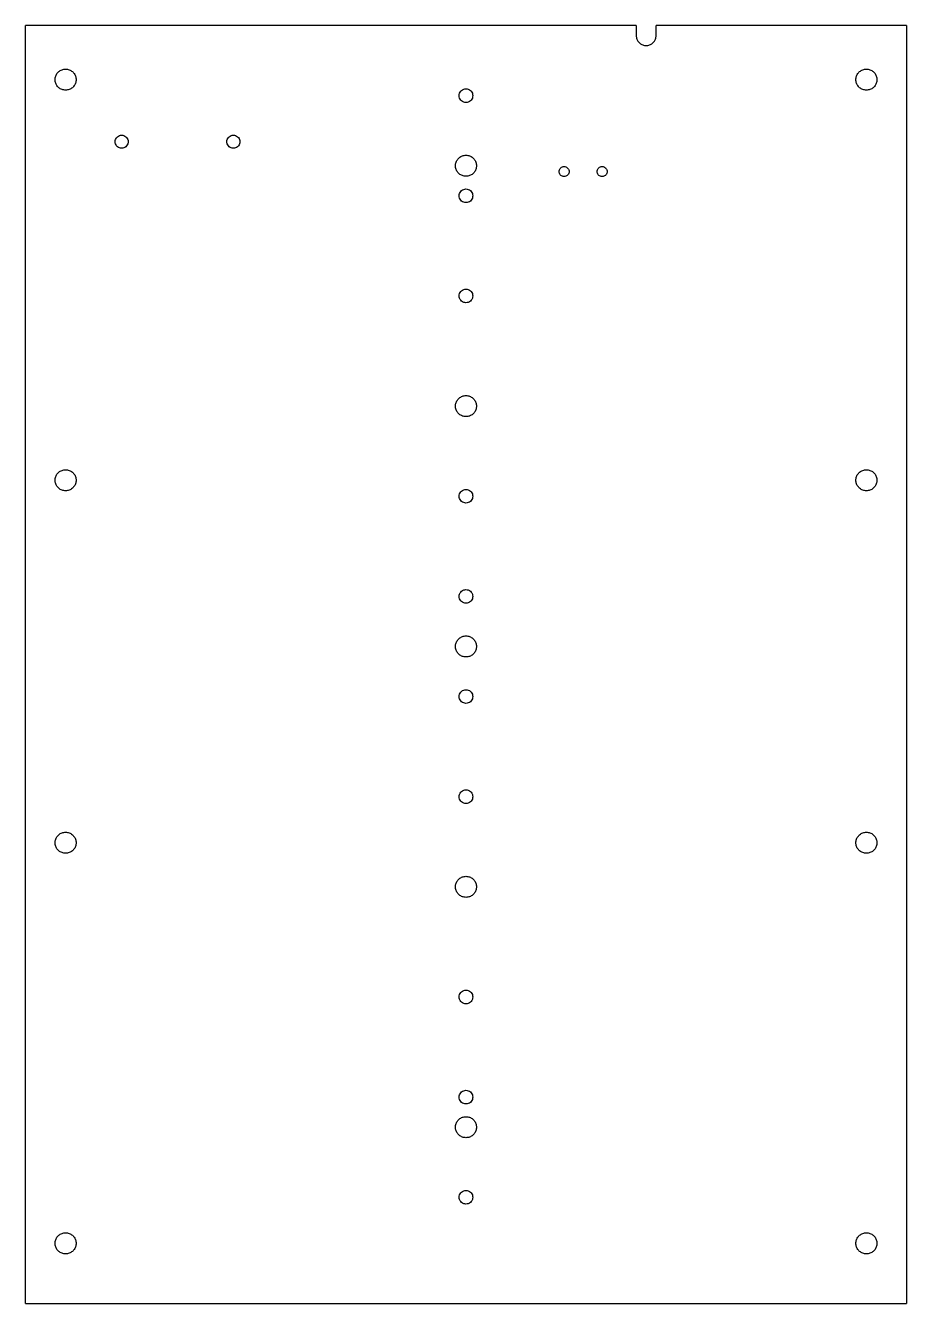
# Model space of a CAD drawing. Extents: x -110 to 110, y -154 to 165.
import ezdxf

# ---------------------------------------------------------------- set-up
doc = ezdxf.new("R2010")
doc.units = 0
doc.layers.get('0').update_dxf_attribs({"linetype": 'CONTINUOUS'})

msp = doc.modelspace()

# ---------------------------------------------------------------- linework, layer by layer
at = {"color": 7}
for p, q in [((42.5, 165), (-110, 165)), ((-110, -154), (-110, 165)), ((42.5, 165), (42.5, 162.5)), ((110, 165), (47.5, 165)), ((47.5, 162.5), (47.5, 165)), ((110, 165), (110, -154)), ((-97.375, 151.5), (-97.375, 151.5)), ((102.625, 151.5), (102.625, 151.5)), ((1.7, 147.5), (1.7, 147.5)), ((-84.375, 136), (-84.375, 136)), ((-56.475, 136), (-56.475, 136)), ((2.625, 130), (2.625, 130)), ((25.75, 128.55), (25.75, 128.55)), ((35.25, 128.55), (35.25, 128.55)), ((1.7, 122.5), (1.7, 122.5)), ((1.7, 97.5), (1.7, 97.5)), ((2.625, 70), (2.625, 70)), ((-97.375, 51.5), (-97.375, 51.5)), ((102.625, 51.5), (102.625, 51.5)), ((1.7, 47.5), (1.7, 47.5)), ((1.7, 22.5), (1.7, 22.5)), ((2.625, 10), (2.625, 10)), ((1.7, -2.5), (1.7, -2.5)), ((1.7, -27.5), (1.7, -27.5)), ((-97.375, -39), (-97.375, -39)), ((102.625, -39), (102.625, -39)), ((2.625, -50), (2.625, -50)), ((1.7, -77.5), (1.7, -77.5)), ((1.7, -102.5), (1.7, -102.5)), ((2.625, -110), (2.625, -110)), ((1.7, -127.5), (1.7, -127.5)), ((-97.375, -139), (-97.375, -139)), ((102.625, -139), (102.625, -139)), ((-110, -154), (110, -154))]:
    msp.add_line(p, q, dxfattribs=at)
for points, knots in [([(42.5, 162.5), (42.529869, 162.207713), (42.589181, 161.627323), (43.049354, 160.860329), (43.723092, 160.290089), (44.557509, 159.987652), (45.442491, 159.987652), (46.276908, 160.290089), (46.950646, 160.860329), (47.410819, 161.627323), (47.470131, 162.207713), (47.5, 162.5)], [0, 0, 0, 0, 0.87241, 1.732335, 2.604745, 3.477156, 4.33708, 5.209491, 6.081901, 6.941826, 7.814236, 7.814236, 7.814236, 7.814236]), ([(-97.375, 151.5), (-97.406364, 151.806901), (-97.468641, 152.416311), (-97.951816, 153.221655), (-98.659266, 153.820407), (-99.53531, 154.137965), (-100.464891, 154.137965), (-101.339708, 153.820407), (-102.052057, 153.221655), (-102.517029, 152.416311), (-102.679375, 151.5), (-102.517029, 150.58369), (-102.052057, 149.778345), (-101.339708, 149.179593), (-100.464891, 148.862035), (-99.53531, 148.862035), (-98.659266, 149.179593), (-97.951816, 149.778345), (-97.468641, 150.58369), (-97.406364, 151.193099), (-97.375, 151.5)], [0, 0, 0, 0, 0.916031, 1.818952, 2.734983, 3.651013, 4.553934, 5.469965, 6.385996, 7.288917, 8.204948, 9.120978, 10.023899, 10.93993, 11.855961, 12.758882, 13.674913, 14.590943, 15.493864, 16.409895, 16.409895, 16.409895, 16.409895]), ([(102.625, 151.5), (102.593637, 151.806901), (102.531359, 152.416311), (102.048184, 153.221655), (101.340734, 153.820407), (100.46469, 154.137965), (99.535109, 154.137965), (98.660292, 153.820407), (97.947943, 153.221655), (97.482971, 152.416311), (97.320626, 151.5), (97.482971, 150.58369), (97.947943, 149.778345), (98.660292, 149.179593), (99.535109, 148.862035), (100.46469, 148.862035), (101.340734, 149.179593), (102.048184, 149.778345), (102.531359, 150.58369), (102.593637, 151.193099), (102.625, 151.5)], [0, 0, 0, 0, 0.916031, 1.818952, 2.734983, 3.651013, 4.553934, 5.469965, 6.385996, 7.288917, 8.204948, 9.120978, 10.023899, 10.93993, 11.855961, 12.758882, 13.674913, 14.590943, 15.493864, 16.409895, 16.409895, 16.409895, 16.409895]), ([(1.7, 147.5), (1.679688, 147.698755), (1.639356, 148.09342), (1.326443, 148.614977), (0.868285, 149.00274), (0.300942, 149.208397), (-0.301072, 149.208397), (-0.86762, 149.00274), (-1.328951, 148.614977), (-1.630076, 148.09342), (-1.735214, 147.5), (-1.630076, 146.90658), (-1.328951, 146.385024), (-0.86762, 145.99726), (-0.301072, 145.791604), (0.300942, 145.791604), (0.868285, 145.99726), (1.326443, 146.385024), (1.639356, 146.90658), (1.679688, 147.301245), (1.7, 147.5)], [0, 0, 0, 0, 0.593239, 1.177988, 1.771227, 2.364466, 2.949215, 3.542454, 4.135693, 4.720441, 5.31368, 5.906919, 6.491668, 7.084907, 7.678146, 8.262895, 8.856134, 9.449373, 10.034122, 10.627361, 10.627361, 10.627361, 10.627361]), ([(-84.375, 136), (-84.394415, 136.189986), (-84.432968, 136.56724), (-84.732077, 137.065786), (-85.170022, 137.436443), (-85.712335, 137.633026), (-86.28779, 137.633026), (-86.829343, 137.436443), (-87.270321, 137.065786), (-87.558161, 136.56724), (-87.65866, 136), (-87.558161, 135.43276), (-87.270321, 134.934214), (-86.829343, 134.563558), (-86.28779, 134.366974), (-85.712335, 134.366974), (-85.170022, 134.563558), (-84.732077, 134.934214), (-84.432968, 135.43276), (-84.394415, 135.810014), (-84.375, 136)], [0, 0, 0, 0, 0.567067, 1.126018, 1.693085, 2.260151, 2.819102, 3.386169, 3.953236, 4.512187, 5.079254, 5.64632, 6.205271, 6.772338, 7.339405, 7.898356, 8.465422, 9.032489, 9.59144, 10.158507, 10.158507, 10.158507, 10.158507]), ([(-56.475, 136), (-56.494416, 136.189986), (-56.532969, 136.56724), (-56.832077, 137.065786), (-57.270022, 137.436442), (-57.812335, 137.633026), (-58.38779, 137.633026), (-58.929343, 137.436442), (-59.370321, 137.065786), (-59.658161, 136.56724), (-59.75866, 136), (-59.658161, 135.43276), (-59.370321, 134.934214), (-58.929343, 134.563558), (-58.38779, 134.366974), (-57.812335, 134.366974), (-57.270022, 134.563558), (-56.832077, 134.934214), (-56.532969, 135.43276), (-56.494416, 135.810014), (-56.475, 136)], [0, 0, 0, 0, 0.567067, 1.126018, 1.693084, 2.260151, 2.819102, 3.386169, 3.953236, 4.512187, 5.079253, 5.64632, 6.205271, 6.772338, 7.339404, 7.898356, 8.465422, 9.032489, 9.59144, 10.158507, 10.158507, 10.158507, 10.158507]), ([(2.625, 130), (2.593637, 130.306901), (2.531359, 130.916311), (2.048184, 131.721655), (1.340734, 132.320407), (0.46469, 132.637965), (-0.464891, 132.637965), (-1.339708, 132.320407), (-2.052057, 131.721655), (-2.517029, 130.916311), (-2.679374, 130), (-2.517029, 129.08369), (-2.052057, 128.278345), (-1.339708, 127.679593), (-0.464891, 127.362035), (0.46469, 127.362035), (1.340734, 127.679593), (2.048184, 128.278345), (2.531359, 129.08369), (2.593637, 129.693099), (2.625, 130)], [0, 0, 0, 0, 0.916031, 1.818952, 2.734983, 3.651013, 4.553934, 5.469965, 6.385996, 7.288917, 8.204948, 9.120979, 10.023899, 10.93993, 11.855961, 12.758882, 13.674913, 14.590944, 15.493865, 16.409895, 16.409895, 16.409895, 16.409895]), ([(25.75, 128.55), (25.735125, 128.696195), (25.705589, 128.986491), (25.475553, 129.370182), (25.138628, 129.655462), (24.72135, 129.806772), (24.278555, 129.806772), (23.861859, 129.655462), (23.52261, 129.370182), (23.301207, 128.986491), (23.224212, 128.55), (23.301207, 128.113508), (23.52261, 127.729818), (23.861859, 127.444538), (24.278555, 127.293228), (24.72135, 127.293228), (25.138628, 127.444538), (25.475553, 127.729818), (25.705589, 128.113508), (25.735125, 128.403805), (25.75, 128.55)], [0, 0, 0, 0, 0.436337, 0.866426, 1.302763, 1.7391, 2.169188, 2.605525, 3.041862, 3.471951, 3.908288, 4.344625, 4.774714, 5.211051, 5.647388, 6.077476, 6.513813, 6.95015, 7.380239, 7.816576, 7.816576, 7.816576, 7.816576]), ([(35.25, 128.55), (35.235065, 128.696143), (35.205409, 128.986338), (34.975326, 129.369836), (34.638445, 129.654956), (34.221281, 129.806174), (33.778623, 129.806174), (33.362044, 129.654956), (33.02283, 129.369836), (32.801415, 128.986338), (32.724107, 128.55), (32.801415, 128.113662), (33.02283, 127.730164), (33.362044, 127.445044), (33.778623, 127.293826), (34.221281, 127.293826), (34.638445, 127.445044), (34.975326, 127.730164), (35.205409, 128.113662), (35.235065, 128.403857), (35.25, 128.55)], [0, 0, 0, 0, 0.436205, 0.866168, 1.302373, 1.738578, 2.16854, 2.604745, 3.040951, 3.470913, 3.907118, 4.343323, 4.773286, 5.209491, 5.645696, 6.075659, 6.511864, 6.948069, 7.378031, 7.814236, 7.814236, 7.814236, 7.814236]), ([(1.7, 122.5), (1.679688, 122.698755), (1.639356, 123.09342), (1.326443, 123.614976), (0.868285, 124.00274), (0.300942, 124.208396), (-0.301072, 124.208396), (-0.86762, 124.00274), (-1.328951, 123.614976), (-1.630076, 123.09342), (-1.735214, 122.5), (-1.630076, 121.90658), (-1.328951, 121.385024), (-0.86762, 120.99726), (-0.301072, 120.791603), (0.300942, 120.791603), (0.868285, 120.99726), (1.326443, 121.385024), (1.639356, 121.90658), (1.679688, 122.301245), (1.7, 122.5)], [0, 0, 0, 0, 0.593239, 1.177988, 1.771227, 2.364466, 2.949215, 3.542454, 4.135693, 4.720441, 5.31368, 5.906919, 6.491668, 7.084907, 7.678146, 8.262895, 8.856134, 9.449373, 10.034122, 10.627361, 10.627361, 10.627361, 10.627361]), ([(1.7, 97.5), (1.679688, 97.698755), (1.639356, 98.09342), (1.326443, 98.614976), (0.868285, 99.00274), (0.300942, 99.208396), (-0.301072, 99.208396), (-0.86762, 99.00274), (-1.328951, 98.614976), (-1.630076, 98.09342), (-1.735214, 97.5), (-1.630076, 96.90658), (-1.328951, 96.385024), (-0.86762, 95.99726), (-0.301072, 95.791603), (0.300942, 95.791603), (0.868285, 95.99726), (1.326443, 96.385024), (1.639356, 96.90658), (1.679688, 97.301245), (1.7, 97.5)], [0, 0, 0, 0, 0.593239, 1.177988, 1.771227, 2.364466, 2.949215, 3.542454, 4.135693, 4.720441, 5.31368, 5.906919, 6.491668, 7.084907, 7.678146, 8.262895, 8.856134, 9.449373, 10.034122, 10.627361, 10.627361, 10.627361, 10.627361]), ([(2.625, 70), (2.593637, 70.306901), (2.531359, 70.91631), (2.048184, 71.721655), (1.340734, 72.320407), (0.46469, 72.637965), (-0.464891, 72.637965), (-1.339708, 72.320407), (-2.052057, 71.721655), (-2.517029, 70.91631), (-2.679374, 70), (-2.517029, 69.083689), (-2.052057, 68.278345), (-1.339708, 67.679593), (-0.464891, 67.362035), (0.46469, 67.362035), (1.340734, 67.679593), (2.048184, 68.278345), (2.531359, 69.083689), (2.593637, 69.693099), (2.625, 70)], [0, 0, 0, 0, 0.916031, 1.818952, 2.734983, 3.651013, 4.553934, 5.469965, 6.385996, 7.288917, 8.204948, 9.120979, 10.023899, 10.93993, 11.855961, 12.758882, 13.674913, 14.590944, 15.493865, 16.409895, 16.409895, 16.409895, 16.409895]), ([(-97.375, 51.5), (-97.406364, 51.806901), (-97.468641, 52.41631), (-97.951816, 53.221655), (-98.659266, 53.820407), (-99.53531, 54.137965), (-100.464891, 54.137965), (-101.339708, 53.820407), (-102.052057, 53.221655), (-102.517029, 52.41631), (-102.679375, 51.5), (-102.517029, 50.583689), (-102.052057, 49.778345), (-101.339708, 49.179593), (-100.464891, 48.862035), (-99.53531, 48.862035), (-98.659266, 49.179593), (-97.951816, 49.778345), (-97.468641, 50.583689), (-97.406364, 51.193099), (-97.375, 51.5)], [0, 0, 0, 0, 0.916031, 1.818952, 2.734983, 3.651013, 4.553934, 5.469965, 6.385996, 7.288917, 8.204948, 9.120978, 10.023899, 10.93993, 11.855961, 12.758882, 13.674913, 14.590943, 15.493864, 16.409895, 16.409895, 16.409895, 16.409895]), ([(102.625, 51.5), (102.593637, 51.806901), (102.531359, 52.41631), (102.048184, 53.221655), (101.340734, 53.820407), (100.46469, 54.137965), (99.535109, 54.137965), (98.660292, 53.820407), (97.947943, 53.221655), (97.482971, 52.41631), (97.320626, 51.5), (97.482971, 50.583689), (97.947943, 49.778345), (98.660292, 49.179593), (99.535109, 48.862035), (100.46469, 48.862035), (101.340734, 49.179593), (102.048184, 49.778345), (102.531359, 50.583689), (102.593637, 51.193099), (102.625, 51.5)], [0, 0, 0, 0, 0.916031, 1.818952, 2.734983, 3.651013, 4.553934, 5.469965, 6.385996, 7.288917, 8.204948, 9.120978, 10.023899, 10.93993, 11.855961, 12.758882, 13.674913, 14.590943, 15.493864, 16.409895, 16.409895, 16.409895, 16.409895]), ([(1.7, 47.5), (1.679688, 47.698755), (1.639356, 48.09342), (1.326443, 48.614976), (0.868285, 49.00274), (0.300942, 49.208397), (-0.301072, 49.208397), (-0.86762, 49.00274), (-1.328951, 48.614976), (-1.630076, 48.09342), (-1.735214, 47.5), (-1.630076, 46.90658), (-1.328951, 46.385024), (-0.86762, 45.99726), (-0.301072, 45.791603), (0.300942, 45.791603), (0.868285, 45.99726), (1.326443, 46.385024), (1.639356, 46.90658), (1.679688, 47.301245), (1.7, 47.5)], [0, 0, 0, 0, 0.593239, 1.177988, 1.771227, 2.364466, 2.949215, 3.542454, 4.135693, 4.720441, 5.31368, 5.906919, 6.491668, 7.084907, 7.678146, 8.262895, 8.856134, 9.449373, 10.034122, 10.627361, 10.627361, 10.627361, 10.627361]), ([(1.7, 22.5), (1.679688, 22.698755), (1.639356, 23.09342), (1.326443, 23.614976), (0.868285, 24.00274), (0.300942, 24.208397), (-0.301072, 24.208397), (-0.86762, 24.00274), (-1.328951, 23.614976), (-1.630076, 23.09342), (-1.735214, 22.5), (-1.630076, 21.90658), (-1.328951, 21.385024), (-0.86762, 20.99726), (-0.301072, 20.791604), (0.300942, 20.791604), (0.868285, 20.99726), (1.326443, 21.385024), (1.639356, 21.90658), (1.679688, 22.301245), (1.7, 22.5)], [0, 0, 0, 0, 0.593239, 1.177988, 1.771227, 2.364466, 2.949215, 3.542454, 4.135693, 4.720441, 5.31368, 5.906919, 6.491668, 7.084907, 7.678146, 8.262895, 8.856134, 9.449373, 10.034122, 10.627361, 10.627361, 10.627361, 10.627361]), ([(2.625, 10), (2.593637, 10.306901), (2.531359, 10.91631), (2.048184, 11.721655), (1.340734, 12.320407), (0.46469, 12.637965), (-0.464891, 12.637965), (-1.339708, 12.320407), (-2.052057, 11.721655), (-2.517029, 10.91631), (-2.679374, 10), (-2.517029, 9.083689), (-2.052057, 8.278345), (-1.339708, 7.679593), (-0.464891, 7.362035), (0.46469, 7.362035), (1.340734, 7.679593), (2.048184, 8.278345), (2.531359, 9.083689), (2.593637, 9.693099), (2.625, 10)], [0, 0, 0, 0, 0.916031, 1.818952, 2.734983, 3.651013, 4.553934, 5.469965, 6.385996, 7.288917, 8.204948, 9.120979, 10.023899, 10.93993, 11.855961, 12.758882, 13.674913, 14.590944, 15.493865, 16.409895, 16.409895, 16.409895, 16.409895]), ([(1.7, -2.5), (1.679688, -2.301245), (1.639356, -1.90658), (1.326443, -1.385023), (0.868285, -0.99726), (0.300942, -0.791603), (-0.301072, -0.791603), (-0.86762, -0.99726), (-1.328951, -1.385023), (-1.630076, -1.90658), (-1.735214, -2.5), (-1.630076, -3.09342), (-1.328951, -3.614976), (-0.86762, -4.00274), (-0.301072, -4.208396), (0.300942, -4.208396), (0.868285, -4.00274), (1.326443, -3.614976), (1.639356, -3.09342), (1.679688, -2.698755), (1.7, -2.5)], [0, 0, 0, 0, 0.593239, 1.177988, 1.771227, 2.364466, 2.949215, 3.542454, 4.135693, 4.720441, 5.31368, 5.906919, 6.491668, 7.084907, 7.678146, 8.262895, 8.856134, 9.449373, 10.034122, 10.627361, 10.627361, 10.627361, 10.627361]), ([(1.7, -27.5), (1.679688, -27.301245), (1.639356, -26.90658), (1.326443, -26.385024), (0.868285, -25.99726), (0.300942, -25.791604), (-0.301072, -25.791604), (-0.86762, -25.99726), (-1.328951, -26.385024), (-1.630076, -26.90658), (-1.735214, -27.5), (-1.630076, -28.09342), (-1.328951, -28.614976), (-0.86762, -29.00274), (-0.301072, -29.208397), (0.300942, -29.208397), (0.868285, -29.00274), (1.326443, -28.614976), (1.639356, -28.09342), (1.679688, -27.698755), (1.7, -27.5)], [0, 0, 0, 0, 0.593239, 1.177988, 1.771227, 2.364466, 2.949215, 3.542454, 4.135693, 4.720441, 5.31368, 5.906919, 6.491668, 7.084907, 7.678146, 8.262895, 8.856134, 9.449373, 10.034122, 10.627361, 10.627361, 10.627361, 10.627361]), ([(-97.375, -39), (-97.406364, -38.693099), (-97.468641, -38.083689), (-97.951816, -37.278345), (-98.659266, -36.679593), (-99.53531, -36.362035), (-100.464891, -36.362035), (-101.339708, -36.679593), (-102.052057, -37.278345), (-102.517029, -38.083689), (-102.679375, -39), (-102.517029, -39.91631), (-102.052057, -40.721655), (-101.339708, -41.320407), (-100.464891, -41.637965), (-99.53531, -41.637965), (-98.659266, -41.320407), (-97.951816, -40.721655), (-97.468641, -39.91631), (-97.406364, -39.306901), (-97.375, -39)], [0, 0, 0, 0, 0.916031, 1.818952, 2.734983, 3.651013, 4.553934, 5.469965, 6.385996, 7.288917, 8.204948, 9.120978, 10.023899, 10.93993, 11.855961, 12.758882, 13.674913, 14.590943, 15.493864, 16.409895, 16.409895, 16.409895, 16.409895]), ([(102.625, -39), (102.593637, -38.693099), (102.531359, -38.083689), (102.048184, -37.278345), (101.340734, -36.679593), (100.46469, -36.362035), (99.535109, -36.362035), (98.660292, -36.679593), (97.947943, -37.278345), (97.482971, -38.083689), (97.320626, -39), (97.482971, -39.91631), (97.947943, -40.721655), (98.660292, -41.320407), (99.535109, -41.637965), (100.46469, -41.637965), (101.340734, -41.320407), (102.048184, -40.721655), (102.531359, -39.91631), (102.593637, -39.306901), (102.625, -39)], [0, 0, 0, 0, 0.916031, 1.818952, 2.734983, 3.651013, 4.553934, 5.469965, 6.385996, 7.288917, 8.204948, 9.120978, 10.023899, 10.93993, 11.855961, 12.758882, 13.674913, 14.590943, 15.493864, 16.409895, 16.409895, 16.409895, 16.409895]), ([(2.625, -50), (2.593637, -49.693099), (2.531359, -49.083689), (2.048184, -48.278345), (1.340734, -47.679593), (0.46469, -47.362035), (-0.464891, -47.362035), (-1.339708, -47.679593), (-2.052057, -48.278345), (-2.517029, -49.083689), (-2.679374, -50), (-2.517029, -50.916311), (-2.052057, -51.721655), (-1.339708, -52.320407), (-0.464891, -52.637965), (0.46469, -52.637965), (1.340734, -52.320407), (2.048184, -51.721655), (2.531359, -50.916311), (2.593637, -50.306901), (2.625, -50)], [0, 0, 0, 0, 0.916031, 1.818952, 2.734983, 3.651013, 4.553934, 5.469965, 6.385996, 7.288917, 8.204948, 9.120979, 10.023899, 10.93993, 11.855961, 12.758882, 13.674913, 14.590944, 15.493865, 16.409895, 16.409895, 16.409895, 16.409895]), ([(1.7, -77.5), (1.679688, -77.301245), (1.639356, -76.90658), (1.326443, -76.385024), (0.868285, -75.99726), (0.300942, -75.791603), (-0.301072, -75.791603), (-0.86762, -75.99726), (-1.328951, -76.385024), (-1.630076, -76.90658), (-1.735214, -77.5), (-1.630076, -78.09342), (-1.328951, -78.614976), (-0.86762, -79.00274), (-0.301072, -79.208397), (0.300942, -79.208397), (0.868285, -79.00274), (1.326443, -78.614976), (1.639356, -78.09342), (1.679688, -77.698755), (1.7, -77.5)], [0, 0, 0, 0, 0.593239, 1.177988, 1.771227, 2.364466, 2.949215, 3.542454, 4.135693, 4.720441, 5.31368, 5.906919, 6.491668, 7.084907, 7.678146, 8.262895, 8.856134, 9.449373, 10.034122, 10.627361, 10.627361, 10.627361, 10.627361]), ([(1.7, -102.5), (1.679688, -102.301245), (1.639356, -101.90658), (1.326443, -101.385024), (0.868285, -100.99726), (0.300942, -100.791603), (-0.301072, -100.791603), (-0.86762, -100.99726), (-1.328951, -101.385024), (-1.630076, -101.90658), (-1.735214, -102.5), (-1.630076, -103.09342), (-1.328951, -103.614976), (-0.86762, -104.00274), (-0.301072, -104.208397), (0.300942, -104.208397), (0.868285, -104.00274), (1.326443, -103.614976), (1.639356, -103.09342), (1.679688, -102.698755), (1.7, -102.5)], [0, 0, 0, 0, 0.593239, 1.177988, 1.771227, 2.364466, 2.949215, 3.542454, 4.135693, 4.720441, 5.31368, 5.906919, 6.491668, 7.084907, 7.678146, 8.262895, 8.856134, 9.449373, 10.034122, 10.627361, 10.627361, 10.627361, 10.627361]), ([(2.625, -110), (2.593637, -109.693099), (2.531359, -109.083689), (2.048184, -108.278345), (1.340734, -107.679593), (0.46469, -107.362035), (-0.464891, -107.362035), (-1.339708, -107.679593), (-2.052057, -108.278345), (-2.517029, -109.083689), (-2.679374, -110), (-2.517029, -110.91631), (-2.052057, -111.721655), (-1.339708, -112.320407), (-0.464891, -112.637965), (0.46469, -112.637965), (1.340734, -112.320407), (2.048184, -111.721655), (2.531359, -110.91631), (2.593637, -110.306901), (2.625, -110)], [0, 0, 0, 0, 0.916031, 1.818952, 2.734983, 3.651013, 4.553934, 5.469965, 6.385996, 7.288917, 8.204948, 9.120979, 10.023899, 10.93993, 11.855961, 12.758882, 13.674913, 14.590944, 15.493865, 16.409895, 16.409895, 16.409895, 16.409895]), ([(1.7, -127.5), (1.679688, -127.301245), (1.639356, -126.90658), (1.326443, -126.385024), (0.868285, -125.99726), (0.300942, -125.791603), (-0.301072, -125.791603), (-0.86762, -125.99726), (-1.328951, -126.385024), (-1.630076, -126.90658), (-1.735214, -127.5), (-1.630076, -128.09342), (-1.328951, -128.614976), (-0.86762, -129.00274), (-0.301072, -129.208396), (0.300942, -129.208396), (0.868285, -129.00274), (1.326443, -128.614976), (1.639356, -128.09342), (1.679688, -127.698755), (1.7, -127.5)], [0, 0, 0, 0, 0.593239, 1.177988, 1.771227, 2.364466, 2.949215, 3.542454, 4.135693, 4.720441, 5.31368, 5.906919, 6.491668, 7.084907, 7.678146, 8.262895, 8.856134, 9.449373, 10.034122, 10.627361, 10.627361, 10.627361, 10.627361]), ([(-97.375, -139), (-97.406364, -138.693099), (-97.468641, -138.08369), (-97.951816, -137.278345), (-98.659266, -136.679593), (-99.53531, -136.362035), (-100.464891, -136.362035), (-101.339708, -136.679593), (-102.052057, -137.278345), (-102.517029, -138.08369), (-102.679375, -139), (-102.517029, -139.916311), (-102.052057, -140.721655), (-101.339708, -141.320407), (-100.464891, -141.637965), (-99.53531, -141.637965), (-98.659266, -141.320407), (-97.951816, -140.721655), (-97.468641, -139.916311), (-97.406364, -139.306901), (-97.375, -139)], [0, 0, 0, 0, 0.916031, 1.818952, 2.734983, 3.651013, 4.553934, 5.469965, 6.385996, 7.288917, 8.204948, 9.120978, 10.023899, 10.93993, 11.855961, 12.758882, 13.674913, 14.590943, 15.493864, 16.409895, 16.409895, 16.409895, 16.409895]), ([(102.625, -139), (102.593637, -138.693099), (102.531359, -138.08369), (102.048184, -137.278345), (101.340734, -136.679593), (100.46469, -136.362035), (99.535109, -136.362035), (98.660292, -136.679593), (97.947943, -137.278345), (97.482971, -138.08369), (97.320626, -139), (97.482971, -139.916311), (97.947943, -140.721655), (98.660292, -141.320407), (99.535109, -141.637965), (100.46469, -141.637965), (101.340734, -141.320407), (102.048184, -140.721655), (102.531359, -139.916311), (102.593637, -139.306901), (102.625, -139)], [0, 0, 0, 0, 0.916031, 1.818952, 2.734983, 3.651013, 4.553934, 5.469965, 6.385996, 7.288917, 8.204948, 9.120978, 10.023899, 10.93993, 11.855961, 12.758882, 13.674913, 14.590943, 15.493864, 16.409895, 16.409895, 16.409895, 16.409895])]:
    msp.add_open_spline(points, degree=3, knots=knots, dxfattribs=at)

doc.saveas('drawing.dxf')
